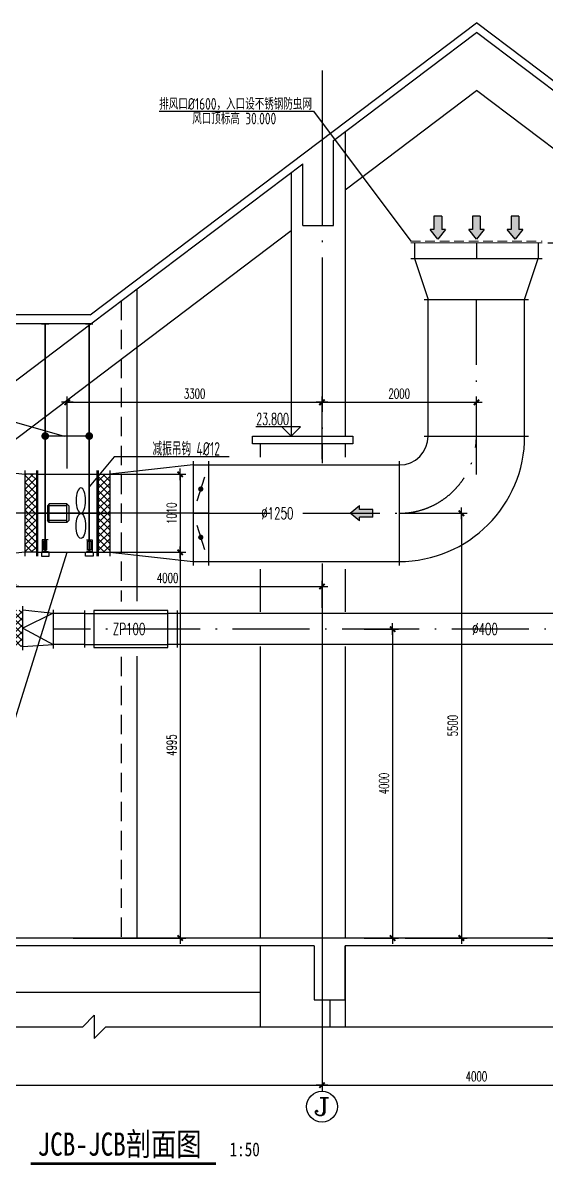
# Model space of a CAD drawing. Extents: x -345393 to -54719, y 203828 to 476815.
# Drawn here: x -119897 to -113119, y 238265 to 253056 of the extents above; entities that cross this region are included whole.
import ezdxf
from ezdxf.enums import TextEntityAlignment as Align

# ---------------------------------------------------------------- set-up
doc = ezdxf.new("R2010")
doc.units = 0
doc.header["$LTSCALE"] = 1000
doc.header["$MEASUREMENT"] = 0
for name, pattern in [('CHENG_DOTE', [1.42, 1, -0.2, 0.02, -0.2]), ('DOTE', [2.42, 2, -0.2, 0.02, -0.2]), ('HIDDEN', [0.375, 0.25, -0.125]), ('HIDDEN2', [0.1875, 0.125, -0.0625])]:
    doc.linetypes.add(name, pattern=pattern)
doc.layers.get('0').update_dxf_attribs({"color": 252, "linetype": 'CONTINUOUS'})
doc.layers.get('Defpoints').update_dxf_attribs({"color": 252, "linetype": 'CONTINUOUS'})
for name, color, linetype in [('A-卫生间', 252, 'CONTINUOUS'), ('A-墙线', 252, 'CONTINUOUS'), ('AXIS', 252, 'CONTINUOUS'), ('AXIS_TEXT', 252, 'CONTINUOUS'), ('DOTE', 250, 'DOTE'), ('PUB_TEXT', 252, 'CONTINUOUS'), ('WALL', 252, 'CONTINUOUS'), ('暖通-风-土建井道', 75, 'CONTINUOUS'), ('暖通-风-标注', 160, 'CONTINUOUS'), ('暖通-风-法兰', 2, 'CONTINUOUS'), ('暖通-风-管径', 201, 'CONTINUOUS'), ('暖通-风-设备', 40, 'CONTINUOUS'), ('暖通-风-说明', 3, 'CONTINUOUS'), ('暖通-风-轴线', 5, 'CHENG_DOTE'), ('暖通-风-阀门', 7, 'CONTINUOUS'), ('暖通-风-风管', 4, 'CONTINUOUS')]:
    doc.layers.add(name, color=color, linetype=linetype)
doc.layers.add('暖通-风-风口', color=3, linetype='CONTINUOUS', lineweight=20)
doc.styles.add('_TCH_AXIS', font='COMPLEX', dxfattribs={"bigfont": 'GBCBIG'})
doc.styles.add('COMPLEX', font='COMPLEX')
doc.styles.add('HT', font='simhei.ttf')
doc.styles.add('HZ-ZGBZ', font='romanc.shx', dxfattribs={"width": 0.65, "bigfont": '0hztxt.shx'})
doc.styles.add('NT3', font='romans.shx', dxfattribs={"width": 0.65, "bigfont": 'hztxt.shx'})
doc.styles.add('NT4', font='tssdeng.shx', dxfattribs={"width": 0.65, "bigfont": 'tssdchn.shx'})
doc.dimstyles.new('暖-标注50', dxfattribs={"dimscale": 0.5, "dimtxt": 250, "dimasz": 1, "dimexe": 150, "dimexo": 150, "dimgap": 100, "dimtad": 1, "dimdec": 0, "dimdsep": 46, "dimtxsty": 'HZ-ZGBZ', "dimblk": '_DIMX', "dimcen": 0.09, "dimclrt": 7, "dimadec": 0, "dimazin": 0, "dimtfac": 1, "dimtdec": 0, "dimtix": 1, "dimtmove": 2, "dimatfit": 3, "dimldrblk": '_DIMX', "dimfxl": 0, "dimtolj": 1, "dimtzin": 0, "dimarcsym": 0})

# ---------------------------------------------------------------- blocks, each defined once
blk = doc.blocks.new('_DIMX')
blk.add_line((-150, 0), (150, 0))
at = {"const_width": 50}
blk.add_lwpolyline([(-70, -70), (70, 70)], dxfattribs=at)
blk = doc.blocks.new('*D549')
at = {"layer": 'Defpoints', "color": 0}
for p in [(-126022, 240056), (-116022, 240056), (-116022, 239301)]:
    blk.add_point(p, dxfattribs=at)
at = {"layer": '暖通-风-标注', "color": 0, "lineweight": -2}
for p, q in [((-126022, 239981), (-126022, 239226)), ((-116022, 239981), (-116022, 239226)), ((-126022, 239301), (-116023, 239301))]:
    blk.add_line(p, q, dxfattribs=at)
at = {"layer": '暖通-风-标注', "color": 0, "lineweight": -2, "xscale": 0.5, "yscale": 0.5, "zscale": 0.5, "rotation": 180}
blk.add_blockref('_DIMX', (-126022, 239301), dxfattribs=at)
at = {"layer": '暖通-风-标注', "color": 0, "lineweight": -2, "xscale": 0.5, "yscale": 0.5, "zscale": 0.5}
blk.add_blockref('_DIMX', (-116022, 239301), dxfattribs=at)
at = {"layer": '暖通-风-标注', "color": 7, "insert": (-121022, 239414), "char_height": 125, "attachment_point": 5, "style": 'HZ-ZGBZ'}
blk.add_mtext('\\A1;10000', dxfattribs=at)
blk = doc.blocks.new('*D550')
at = {"layer": 'Defpoints', "color": 0}
for p in [(-116022, 240056), (-112022, 240056), (-112022, 239301)]:
    blk.add_point(p, dxfattribs=at)
at = {"layer": '暖通-风-标注', "color": 0, "lineweight": -2}
for p, q in [((-116022, 239981), (-116022, 239226)), ((-112022, 239981), (-112022, 239226)), ((-116022, 239301), (-112023, 239301))]:
    blk.add_line(p, q, dxfattribs=at)
at = {"layer": '暖通-风-标注', "color": 0, "lineweight": -2, "xscale": 0.5, "yscale": 0.5, "zscale": 0.5, "rotation": 180}
blk.add_blockref('_DIMX', (-116022, 239301), dxfattribs=at)
at = {"layer": '暖通-风-标注', "color": 0, "lineweight": -2, "xscale": 0.5, "yscale": 0.5, "zscale": 0.5}
blk.add_blockref('_DIMX', (-112022, 239301), dxfattribs=at)
at = {"layer": '暖通-风-标注', "color": 7, "insert": (-114022, 239414), "char_height": 125, "attachment_point": 5, "style": 'HZ-ZGBZ'}
blk.add_mtext('\\A1;4000', dxfattribs=at)
blk = doc.blocks.new('GXF-II-10A')
at = {"layer": '暖通-风-设备'}
h = blk.add_hatch(dxfattribs=at)
h.set_pattern_fill('ANSI37', color=100, scale=20, style=0)
h.set_pattern_definition([(45, (-10506030.495, -16665814.27), (-44.9012806, 44.9012806), []), (135, (-10506030.495, -16665814.27), (-44.9012806, -44.9012806), [])])
h.paths.add_polyline_path([(-950, 505), (-1100, 505), (-1100, 0), (-950, 0)])
h.paths.add_polyline_path([(-950, 0), (-1100, 0), (-1100, -505), (-950, -505)])
h = blk.add_hatch(dxfattribs=at)
h.set_pattern_fill('ANSI37', color=100, scale=20, style=0)
h.set_pattern_definition([(135, (10504930.495, -16665814.27), (44.9012806, 44.9012806), []), (45, (10504930.495, -16665814.27), (44.9012806, -44.9012806), [])])
h.paths.add_polyline_path([(-150, 505), (0, 505), (0, 0), (-150, 0)])
h.paths.add_polyline_path([(-150, 0), (0, 0), (0, -505), (-150, -505)])
at = {"layer": '暖通-风-法兰'}
for p, q in [((-1100, 555), (-1100, -555)), ((-950, 555), (-950, -555)), ((-935, 555), (-935, -555)), ((-165, 555), (-165, -555)), ((-150, 555), (-150, -555)), ((0, 555), (0, -555))]:
    blk.add_line(p, q, dxfattribs=at)
at = {"layer": '暖通-风-设备'}
for p, q in [((-950, 505), (-150, 505)), ((-950, -505), (-150, -505))]:
    blk.add_line(p, q, dxfattribs=at)
at = {"layer": '暖通-风-设备', "color": 100}
for p, q in [((-782, 120), (-807, 95)), ((-807, 95), (-807, -95)), ((-782, -120), (-782, 120)), ((-556, 120), (-782, 120)), ((-556, 95), (-782, 95)), ((-556, 120), (-531, 95)), ((-556, -120), (-556, 120)), ((-531, 95), (-531, -95)), ((-782, -120), (-807, -95)), ((-556, -95), (-782, -95)), ((-556, -120), (-782, -120)), ((-556, -120), (-531, -95))]:
    blk.add_line(p, q, dxfattribs=at)
at = {"layer": '暖通-风-设备', "color": 100, "extrusion": (0, 0, -1)}
blk.add_ellipse((-373, 165), major_axis=(0, 163), ratio=0.376687, dxfattribs=at)
at = {"layer": '暖通-风-设备', "color": 100}
blk.add_ellipse((-373, -165), major_axis=(0, -163), ratio=0.376687, dxfattribs=at)
at = {"layer": '暖通-风-轴线'}
for p, q in [((-950, 0), (-1100, 0)), ((-950, 0), (-150, 0)), ((-150, 0), (0, 0))]:
    blk.add_line(p, q, dxfattribs=at)
at = {"layer": '暖通-风-风管'}
for p, q in [((-950, 505), (-1100, 505)), ((-150, 505), (0, 505)), ((-950, -505), (-1100, -505)), ((-150, -505), (0, -505))]:
    blk.add_line(p, q, dxfattribs=at)
blk = doc.blocks.new('*U535', base_point=(219412, -2366180))
for p, q in [((218787, -2366280), (218787, -2366080)), ((218787, -2366080), (220037, -2366080)), ((218943, -2366130), (219255, -2366230)), ((219568, -2366230), (219880, -2366130)), ((220037, -2366280), (220037, -2366080)), ((218787, -2366280), (220037, -2366280))]:
    blk.add_line(p, q)
at = {"layer": '暖通-风-法兰'}
for p, q in [((218737, -2366080), (220087, -2366080)), ((218737, -2366280), (220087, -2366280))]:
    blk.add_line(p, q, dxfattribs=at)
blk = doc.blocks.new('*U536', base_point=(219412, -2366180))
at = {"layer": '暖通-风-阀门', "const_width": 34}
for points in [[(219082, -2366180, 1), (219116, -2366180, 1)], [(219707, -2366180, 1), (219741, -2366180, 1)]]:
    blk.add_lwpolyline(points, format="xyb", close=True, dxfattribs=at)
at = {"layer": '暖通-风-阀门'}
blk.add_blockref('*U535', (219412, -2366180), dxfattribs=at)
blk = doc.blocks.new('JIANTOU')
blk.add_hatch(color=256).paths.add_polyline_path([(801, 325), (801, 650), (0, 0), (801, -650), (801, -325), (1927, -325), (1927, 325)])
for p, q in [((801, 650), (0, 0)), ((0, 0), (801, -650)), ((801, 650), (801, 325)), ((1927, 325), (801, 325)), ((1927, 325), (1927, -325)), ((1927, -325), (801, -325)), ((801, -325), (801, -650))]:
    blk.add_line(p, q)
blk = doc.blocks.new('*D551')
at = {"layer": 'Defpoints', "color": 0}
for p in [(-116022, 248143), (-116022, 247331), (-119322, 247211)]:
    blk.add_point(p, dxfattribs=at)
at = {"layer": '暖通-风-标注', "color": 0, "lineweight": -2}
for p, q in [((-119322, 247286), (-119322, 248218)), ((-116022, 247406), (-116022, 248218)), ((-119322, 248143), (-116023, 248143))]:
    blk.add_line(p, q, dxfattribs=at)
at = {"layer": '暖通-风-标注', "color": 0, "lineweight": -2, "xscale": 0.5, "yscale": 0.5, "zscale": 0.5, "rotation": 180}
blk.add_blockref('_DIMX', (-119322, 248143), dxfattribs=at)
at = {"layer": '暖通-风-标注', "color": 0, "lineweight": -2, "xscale": 0.5, "yscale": 0.5, "zscale": 0.5}
blk.add_blockref('_DIMX', (-116022, 248143), dxfattribs=at)
at = {"layer": '暖通-风-标注', "color": 7, "insert": (-117672, 248255), "char_height": 125, "attachment_point": 5, "style": 'HZ-ZGBZ'}
blk.add_mtext('\\A1;3300', dxfattribs=at)
blk = doc.blocks.new('*D552')
at = {"layer": 'Defpoints', "color": 0}
for p in [(-114022, 248143), (-114022, 247706), (-116022, 247331)]:
    blk.add_point(p, dxfattribs=at)
at = {"layer": '暖通-风-标注', "color": 0, "lineweight": -2}
for p, q in [((-116022, 247406), (-116022, 248218)), ((-114022, 247781), (-114022, 248218)), ((-116022, 248143), (-114023, 248143))]:
    blk.add_line(p, q, dxfattribs=at)
at = {"layer": '暖通-风-标注', "color": 0, "lineweight": -2, "xscale": 0.5, "yscale": 0.5, "zscale": 0.5, "rotation": 180}
blk.add_blockref('_DIMX', (-116022, 248143), dxfattribs=at)
at = {"layer": '暖通-风-标注', "color": 0, "lineweight": -2, "xscale": 0.5, "yscale": 0.5, "zscale": 0.5}
blk.add_blockref('_DIMX', (-114022, 248143), dxfattribs=at)
at = {"layer": '暖通-风-标注', "color": 7, "insert": (-115022, 248255), "char_height": 125, "attachment_point": 5, "style": 'HZ-ZGBZ'}
blk.add_mtext('\\A1;2000', dxfattribs=at)
blk = doc.blocks.new('*D553')
at = {"layer": 'Defpoints', "color": 0}
for p in [(-113172, 250206), (-113172, 241206), (-112543, 241206)]:
    blk.add_point(p, dxfattribs=at)
at = {"layer": '暖通-风-标注', "color": 0, "lineweight": -2}
for p, q in [((-113097, 250206), (-112468, 250206)), ((-112543, 250206), (-112543, 241207)), ((-113097, 241206), (-112468, 241206))]:
    blk.add_line(p, q, dxfattribs=at)
at = {"layer": '暖通-风-标注', "color": 0, "lineweight": -2, "xscale": 0.5, "yscale": 0.5, "zscale": 0.5}
for p, rotation in [((-112543, 250206), 90), ((-112543, 241206), 270)]:
    blk.add_blockref('_DIMX', p, dxfattribs=dict(at, rotation=rotation))
at = {"layer": '暖通-风-标注', "color": 7, "insert": (-112656, 245706), "char_height": 125, "attachment_point": 5, "rotation": 90, "style": 'HZ-ZGBZ'}
blk.add_mtext('\\A1;9000', dxfattribs=at)
blk = doc.blocks.new('*D554')
at = {"layer": 'Defpoints', "color": 0}
for p in [(-115022, 246706), (-115022, 241206), (-114217, 241206)]:
    blk.add_point(p, dxfattribs=at)
at = {"layer": '暖通-风-标注', "color": 0, "lineweight": -2}
for p, q in [((-114947, 246706), (-114142, 246706)), ((-114217, 246706), (-114217, 241207)), ((-114947, 241206), (-114142, 241206))]:
    blk.add_line(p, q, dxfattribs=at)
at = {"layer": '暖通-风-标注', "color": 0, "lineweight": -2, "xscale": 0.5, "yscale": 0.5, "zscale": 0.5}
for p, rotation in [((-114217, 246706), 90), ((-114217, 241206), 270)]:
    blk.add_blockref('_DIMX', p, dxfattribs=dict(at, rotation=rotation))
at = {"layer": '暖通-风-标注', "color": 7, "insert": (-114329, 243956), "char_height": 125, "attachment_point": 5, "rotation": 90, "style": 'HZ-ZGBZ'}
blk.add_mtext('\\A1;5500', dxfattribs=at)
blk = doc.blocks.new('*D555')
at = {"layer": 'Defpoints', "color": 0}
for p in [(-119322, 247211), (-119322, 246201), (-117859, 246201)]:
    blk.add_point(p, dxfattribs=at)
at = {"layer": '暖通-风-标注', "color": 0, "lineweight": -2}
for p, q in [((-119247, 247211), (-117784, 247211)), ((-117859, 247211), (-117859, 246202)), ((-119247, 246201), (-117784, 246201))]:
    blk.add_line(p, q, dxfattribs=at)
at = {"layer": '暖通-风-标注', "color": 0, "lineweight": -2, "xscale": 0.5, "yscale": 0.5, "zscale": 0.5}
for p, rotation in [((-117859, 247211), 90), ((-117859, 246201), 270)]:
    blk.add_blockref('_DIMX', p, dxfattribs=dict(at, rotation=rotation))
at = {"layer": '暖通-风-标注', "color": 7, "insert": (-117971, 246706), "char_height": 125, "attachment_point": 5, "rotation": 90, "style": 'HZ-ZGBZ'}
blk.add_mtext('\\A1;1010', dxfattribs=at)
blk = doc.blocks.new('*D556')
at = {"layer": 'Defpoints', "color": 0}
for p in [(-119322, 246201), (-119322, 241206), (-117859, 241206)]:
    blk.add_point(p, dxfattribs=at)
at = {"layer": '暖通-风-标注', "color": 0, "lineweight": -2}
for p, q in [((-119247, 246201), (-117784, 246201)), ((-117859, 246201), (-117859, 241207)), ((-119247, 241206), (-117784, 241206))]:
    blk.add_line(p, q, dxfattribs=at)
at = {"layer": '暖通-风-标注', "color": 0, "lineweight": -2, "xscale": 0.5, "yscale": 0.5, "zscale": 0.5}
for p, rotation in [((-117859, 246201), 90), ((-117859, 241206), 270)]:
    blk.add_blockref('_DIMX', p, dxfattribs=dict(at, rotation=rotation))
at = {"layer": '暖通-风-标注', "color": 7, "insert": (-117971, 243704), "char_height": 125, "attachment_point": 5, "rotation": 90, "style": 'HZ-ZGBZ'}
blk.add_mtext('\\A1;4995', dxfattribs=at)
blk = doc.blocks.new('fg_xsq02')
for p, q in [((-1, 0.6), (-1, -0.6)), ((-1, 0.5), (-0.8, 0.5)), ((-0.8, 0.6), (-0.8, -0.6)), ((0.8, 0.6), (-0.8, 0.6)), ((0.8, -0.6), (0.8, 0.6)), ((1, 0.5), (0.8, 0.5)), ((1, 0.6), (1, -0.6)), ((-1, -0.5), (-0.8, -0.5)), ((-0.8, -0.6), (0.8, -0.6)), ((1, -0.5), (0.8, -0.5))]:
    blk.add_line(p, q)
at = {"linetype": 'HIDDEN'}
for p, q in [((-0.8, 0.5), (0.8, 0.5)), ((-0.8, -0.5), (0.8, -0.5))]:
    blk.add_line(p, q, dxfattribs=at)
blk = doc.blocks.new('*D543')
at = {"layer": 'Defpoints', "color": 0}
for p in [(-115551, 245206), (-115551, 241206), (-115107, 241206)]:
    blk.add_point(p, dxfattribs=at)
at = {"layer": '暖通-风-标注', "color": 0, "lineweight": -2}
for p, q in [((-115476, 245206), (-115032, 245206)), ((-115107, 245206), (-115107, 241207)), ((-115476, 241206), (-115032, 241206))]:
    blk.add_line(p, q, dxfattribs=at)
at = {"layer": '暖通-风-标注', "color": 0, "lineweight": -2, "xscale": 0.5, "yscale": 0.5, "zscale": 0.5}
for p, rotation in [((-115107, 245206), 90), ((-115107, 241206), 270)]:
    blk.add_blockref('_DIMX', p, dxfattribs=dict(at, rotation=rotation))
at = {"layer": '暖通-风-标注', "color": 7, "insert": (-115219, 243206), "char_height": 125, "attachment_point": 5, "rotation": 90, "style": 'HZ-ZGBZ'}
blk.add_mtext('\\A1;4000', dxfattribs=at)
blk = doc.blocks.new('_AXISO')
blk.add_circle((0, 0), 0.5)
at = {"layer": 'AXIS_TEXT', "style": 'COMPLEX', "width": 1.041667}
blk.add_attdef('A', text='', height=0.56, dxfattribs=at).set_placement((-0.25, -0.28), (0.25, -0.28), align=Align.FIT)
blk = doc.blocks.new('*D639')
at = {"layer": 'Defpoints', "color": 0}
for p in [(-116022, 245757), (-120022, 245526), (-116022, 245406)]:
    blk.add_point(p, dxfattribs=at)
at = {"layer": '暖通-风-标注', "color": 0, "linetype": 'Continuous', "lineweight": -2}
for p, q in [((-120022, 245601), (-120022, 245832)), ((-116022, 245481), (-116022, 245832)), ((-120022, 245757), (-116023, 245757))]:
    blk.add_line(p, q, dxfattribs=at)
at = {"layer": '暖通-风-标注', "color": 0, "lineweight": -2, "xscale": 0.5, "yscale": 0.5, "zscale": 0.5, "rotation": 180}
blk.add_blockref('_DIMX', (-120022, 245757), dxfattribs=at)
at = {"layer": '暖通-风-标注', "color": 0, "lineweight": -2, "xscale": 0.5, "yscale": 0.5, "zscale": 0.5}
blk.add_blockref('_DIMX', (-116022, 245757), dxfattribs=at)
at = {"layer": '暖通-风-标注', "color": 7, "insert": (-118022, 245869), "char_height": 125, "attachment_point": 5, "style": 'HZ-ZGBZ'}
blk.add_mtext('\\A1;4000', dxfattribs=at)

msp = doc.modelspace()

# ---------------------------------------------------------------- hatches: boundary and pattern name
at = {"layer": '暖通-风-土建井道'}
h = msp.add_hatch(dxfattribs=at)
h.set_pattern_fill('ANSI37', color=256, scale=500, angle=90, style=0)
h.set_pattern_definition([(45, (2241641.94, 10045.27), (44.1941738, -44.1941738), []), (315, (2241641.94, 10045.27), (-44.1941738, -44.1941738), [])])
h.paths.add_polyline_path([(-119897.10497, 245451.26537), (-119997.10497, 245451.26537), (-119997.10497, 245216.26537), (-119897.10497, 245216.26537)])
h.paths.add_polyline_path([(-119997.10497, 244981.26537), (-119897.10497, 244981.26537), (-119897.10497, 245216.26537), (-119997.10497, 245216.26537)])

# ---------------------------------------------------------------- linework, layer by layer
at = {"layer": 'A-卫生间'}
for p, q in [((-115722.11485, 250894.4795), (-114022.11144, 252178.92652)), ((-112322.10802, 250894.4795), (-114022.11144, 252178.92652)), ((-115722.11485, 251646.48423), (-115722.11485, 247706.26537)), ((-116422.11485, 251117.59534), (-116422.11485, 247706.26537)), ((-120403.07189, 247357.7564), (-116422.11485, 250365.59061)), ((-118422.10497, 249606.49169), (-118422.10497, 245567.85678)), ((-121158.79969, 247538.76937), (-119016.78986, 249157.17679)), ((-116822.11485, 247606.26537), (-116822.11485, 247431.26537)), ((-115722.11485, 247606.26537), (-115722.11485, 247431.26537)), ((-116822.11485, 245981.26537), (-116822.11485, 245431.26537)), ((-115722.11485, 245981.26537), (-115722.11485, 245431.26537)), ((-118422.10497, 244857.68131), (-118422.10497, 241206.26537)), ((-125922.10497, 240506.26537), (-116822.11485, 240506.26537)), ((-115922.11485, 240406.26537), (-115922.11485, 240056.26537)), ((-115922.11485, 240406.26537), (-115922.11485, 240056.26537)), ((-115722.11485, 240406.26537), (-115722.11485, 240056.26537)), ((-115722.11485, 240406.26537), (-115722.11485, 240056.26537))]:
    msp.add_line(p, q, dxfattribs=at)
at = {"layer": 'A-卫生间', "linetype": 'HIDDEN'}
for p, q in [((-118622.10497, 249455.38058), (-118622.10497, 245561.62709)), ((-118622.10497, 244845.22194), (-118622.10497, 241206.26537))]:
    msp.add_line(p, q, dxfattribs=at)
at = {"layer": 'A-卫生间'}
msp.add_lwpolyline([(-116922.11485, 247706.26537), (-115622.11485, 247706.26537), (-115622.11485, 247606.26537), (-116922.11485, 247606.26537)], close=True, dxfattribs=at)
at = {"layer": 'A-墙线'}
for p, q in [((-116822.11485, 244981.26537), (-116822.11485, 241206.26537)), ((-115722.11485, 244981.26537), (-115722.11485, 241206.26537)), ((-116822.11485, 241106.26537), (-116822.11485, 240056.26537))]:
    msp.add_line(p, q, dxfattribs=at)
msp.add_lwpolyline([(-116122.11485, 241106.26537), (-116122.11485, 240406.26537), (-115722.11485, 240406.26537), (-115722.11485, 241106.26537)], dxfattribs=at)
at = {"layer": 'AXIS'}
msp.add_line((-116022.10497, 240056.26537), (-116022.10497, 239222.37045), dxfattribs=at)
at = {"layer": 'DOTE'}
for p, q in [((-116022.10497, 252437.46165), (-116022.10497, 247356.26537)), ((-116022.10497, 246056.26537), (-116022.10497, 240056.26537)), ((-116022.10497, 244981.26537), (-116022.10497, 240056.26537))]:
    msp.add_line(p, q, dxfattribs=at)
at = {"layer": 'PUB_TEXT', "const_width": 36}
msp.add_lwpolyline([(-119797.32772, 238282.9831), (-117394.92028, 238282.9831)], dxfattribs=at)
at = {"layer": 'WALL'}
for p, q in [((-119023.84632, 249277.17679), (-114022.11144, 253056.26537)), ((-115872.11485, 251533.1509), (-114022.11144, 252930.93125)), ((-111022.10497, 250789.59382), (-114022.11144, 253056.26537)), ((-112172.10802, 251533.1509), (-114022.11144, 252930.93125)), ((-115872.11485, 250430.92867), (-115872.11485, 251533.1509)), ((-119016.78645, 249157.17679), (-116272.11485, 251230.92867)), ((-116272.11485, 250430.92867), (-116272.11485, 251230.92867)), ((-116272.11485, 250430.92867), (-115872.11485, 250430.92867)), ((-119023.84632, 249277.17679), (-124555.8053, 249277.17679)), ((-119016.78645, 249157.17679), (-124555.8053, 249157.17679)), ((-116122.11485, 241106.26537), (-125922.1064, 241106.26537)), ((-111922.10497, 241206.26537), (-125922.10497, 241206.26537)), ((-115722.11485, 241106.26537), (-115722.11485, 240406.26537)), ((-112322.10802, 241106.26537), (-115722.11485, 241106.26537)), ((-115722.11485, 241106.26537), (-115722.11485, 240406.26537)), ((-116122.11485, 241089.73555), (-116122.11485, 240489.73555)), ((-116122.11485, 241089.73555), (-116122.11485, 240406.26537))]:
    msp.add_line(p, q, dxfattribs=at)
at = {"layer": '暖通-风-标注'}
for p, q in [((-119037.10497, 247706.26537), (-119607.10497, 247706.26537)), ((-117492.47494, 246706.26537), (-120718.62098, 246706.26537))]:
    msp.add_line(p, q, dxfattribs=at)
at = {"layer": '暖通-风-标注', "const_width": 20}
for points in [[(-119657.10497, 249157.17679), (-119557.10497, 249157.17679)], [(-119607.10497, 246201.26537), (-119607.10497, 249157.17679)], [(-118987.10497, 249157.17679), (-119087.10497, 249157.17679)], [(-119037.10497, 246201.26537), (-119037.10497, 249157.17679)]]:
    msp.add_lwpolyline(points, dxfattribs=at)
at = {"layer": '暖通-风-标注', "const_width": 50}
for points in [[(-119632.10497, 247706.26537, 1), (-119582.10497, 247706.26537, 1)], [(-119012.10497, 247706.26537, -1), (-119062.10497, 247706.26537, -1)]]:
    msp.add_lwpolyline(points, format="xyb", close=True, dxfattribs=at)
at = {"layer": '暖通-风-标注'}
for points in [[(-119569.60497, 246361.26537), (-119644.60497, 246361.26537), (-119644.60497, 246211.26537), (-119569.60497, 246211.26537)], [(-119074.60497, 246361.26537), (-118999.60497, 246361.26537), (-118999.60497, 246211.26537), (-119074.60497, 246211.26537)], [(-127122.10497, 240056.26537), (-119122.10497, 240056.26537), (-118972.12762, 240206.24272), (-118972.08232, 239906.28802), (-118822.10497, 240056.26537), (-110822.10497, 240056.26537)]]:
    msp.add_lwpolyline(points, dxfattribs=at)
for points in [[(-119629.60497, 246233.76537), (-119584.60497, 246233.76537), (-119584.60497, 246346.26537), (-119629.60497, 246346.26537)], [(-119014.60497, 246233.76537), (-119059.60497, 246233.76537), (-119059.60497, 246346.26537), (-119014.60497, 246346.26537)], [(-119657.10497, 246151.26537), (-119557.10497, 246151.26537), (-119557.10497, 246201.26537), (-119657.10497, 246201.26537)], [(-118987.10497, 246151.26537), (-119087.10497, 246151.26537), (-119087.10497, 246201.26537), (-118987.10497, 246201.26537)]]:
    msp.add_lwpolyline(points, close=True, dxfattribs=at)
at = {"layer": '暖通-风-法兰'}
for p, q in [((-114872.10497, 250006.26537), (-113172.10497, 250006.26537)), ((-114697.10497, 249475.03292), (-113347.10497, 249475.03292)), ((-114697.10497, 247706.26537), (-113347.10497, 247706.26537)), ((-117692.47494, 247381.26537), (-117692.47494, 246031.26537)), ((-115022.10497, 247381.26537), (-115022.10497, 246031.26537)), ((-119897.10497, 244931.26537), (-119897.10497, 245501.26537)), ((-119513.48596, 245407.24523), (-119897.10497, 245216.26537)), ((-119504.94689, 245456.26537), (-119504.94689, 244956.26537)), ((-119897.10497, 245216.26537), (-119504.94689, 245006.26537))]:
    msp.add_line(p, q, dxfattribs=at)
at = {"layer": '暖通-风-说明'}
for p, q in [((-118130.72009, 251912.37986), (-116130.49375, 251912.37986)), ((-116130.49375, 251912.37986), (-114872.10497, 250231.26537)), ((-122301.16332, 248536.92979), (-119362.45072, 247706.26537)), ((-116302.11485, 247826.26537), (-116878.48115, 247826.26537)), ((-116422.11485, 247706.26537), (-116542.11485, 247826.26537)), ((-116422.11485, 247706.26537), (-116302.11485, 247826.26537)), ((-118713.89937, 247438.12998), (-119037.10497, 247049.4476)), ((-117225.33113, 247438.12998), (-118713.89937, 247438.12998)), ((-120475.4569, 242518.32588), (-119322.10497, 246201.26537))]:
    msp.add_line(p, q, dxfattribs=at)
at = {"layer": '暖通-风-轴线'}
for p, q in [((-114022.10497, 250206.26537), (-114022.10497, 250006.26537)), ((-114022.10497, 247206.26537), (-114022.10497, 249475.03292)), ((-117692.47494, 246706.26537), (-115022.10497, 246706.26537)), ((-111922.10497, 245206.26537), (-119504.94689, 245206.26537))]:
    msp.add_line(p, q, dxfattribs=at)
msp.add_arc((-115022.10497, 247706.26537), 1000, 270, 0, dxfattribs=at)
at = {"layer": '暖通-风-风口', "linetype": 'HIDDEN2'}
msp.add_line((-114872.10497, 250231.26537), (-113172.10497, 250231.26537), dxfattribs=at)
at = {"layer": '暖通-风-风口'}
msp.add_line((-114872.10497, 250206.26537), (-113172.10497, 250206.26537), dxfattribs=at)
at = {"layer": '暖通-风-风管'}
for p, q in [((-114822.10497, 250206.26537), (-114822.10497, 250006.26537)), ((-113222.10497, 250206.26537), (-113222.10497, 250006.26537)), ((-114822.10497, 250006.26537), (-114647.10497, 249475.03292)), ((-113397.10497, 249475.03292), (-113222.10497, 250006.26537)), ((-114647.10497, 247706.26537), (-114647.10497, 249475.03292)), ((-113397.10497, 247706.26537), (-113397.10497, 249475.03292)), ((-120951.735, 247331.26537), (-119872.10497, 247211.26537)), ((-117692.47494, 247331.26537), (-118772.10497, 247211.26537)), ((-117692.47494, 247331.26537), (-115022.10497, 247331.26537)), ((-119872.10497, 246201.26537), (-120951.735, 246081.26537)), ((-118772.10497, 246201.26537), (-117692.47494, 246081.26537)), ((-117692.47494, 246081.26537), (-115022.10497, 246081.26537)), ((-119504.94689, 245406.26537), (-119897.10497, 245451.26537)), ((-119098.72011, 245406.26537), (-119504.94689, 245406.26537)), ((-111672.10497, 245406.26537), (-117898.72011, 245406.26537)), ((-119897.10497, 244981.26537), (-119504.94689, 245006.26537)), ((-119098.72011, 245006.26537), (-119504.94689, 245006.26537)), ((-111672.10497, 245006.26537), (-117898.72011, 245006.26537))]:
    msp.add_line(p, q, dxfattribs=at)
for radius in [375, 1625]:
    msp.add_arc((-115022.10497, 247706.26537), radius, 270, 0, dxfattribs=at)

# ---------------------------------------------------------------- block references
at = {"layer": 'AXIS'}
ref = msp.add_blockref('_AXISO', (-116022.10497, 239022.37045), dxfattribs=dict(at, xscale=400, yscale=400, zscale=400))
ref.add_attrib('A', 'J', dxfattribs={"layer": 'AXIS_TEXT', "height": 226.27417, "style": '_TCH_AXIS', "width": 1.909091}).set_placement((-116135.24206, 238909.23336), (-115908.96789, 238909.23336), align=Align.FIT)
at = {"layer": '暖通-风-设备'}
msp.add_blockref('GXF-II-10A', (-118772.10497, 246706.26537), dxfattribs=at)
at = {"layer": '暖通-风-设备', "xscale": 600, "yscale": 400, "zscale": 600}
msp.add_blockref('fg_xsq02', (-118498.72011, 245206.26537), dxfattribs=at)
at = {"layer": '暖通-风-说明', "xscale": -0.1538561824709177, "yscale": 0.1538561824709177, "zscale": 0.1538561829212204}
for p, rotation in [((-114522.10497, 250256.26537), 270), ((-114022.10497, 250256.26537), 270), ((-113522.10497, 250256.26537), 270), ((-115658.83887, 246706.26537), 180)]:
    msp.add_blockref('JIANTOU', p, dxfattribs=dict(at, rotation=rotation))
at = {"layer": '暖通-风-阀门', "rotation": 270}
msp.add_blockref('*U536', (-117592.47494, 246706.26537), dxfattribs=at)

# ---------------------------------------------------------------- texts
at = {"layer": 'PUB_TEXT', "style": 'HT', "width": 0.8}
for s, height, p in [('JCB-JCB剖面图', 300, (-119706.9187, 238387.79501)), ('1:50', 180, (-117219.42057, 238379.46532))]:
    msp.add_text(s, height=height, dxfattribs=at).set_placement(p)
at = {"layer": '暖通-风-管径', "style": 'NT3', "width": 0.65}
for s, p in [('%%C1250', (-116600.37596, 246706.26537)), ('ZP100', (-118521.46346, 245206.26537)), ('%%C400', (-113911.4163, 245206.26537))]:
    msp.add_text(s, height=150, dxfattribs=at).set_placement(p, align=Align.MIDDLE)
at = {"layer": '暖通-风-说明'}
for s, style, width, p in [('排风口%%C1600，入口设不锈钢防虫网', 'NT4', 0.75, (-117141.40774, 252012.37611)), ('风口顶标高 30.000', 'NT4', 0.75, (-117159.37688, 251824.9536)), ('23.800', 'HZ-ZGBZ', 0.6, (-116662.02334, 247925.03645))]:
    msp.add_text(s, height=150, dxfattribs=dict(at, style=style, width=width)).set_placement(p, align=Align.MIDDLE)
at = {"layer": '暖通-风-说明', "style": 'NT4', "width": 0.65}
msp.add_text('减振吊钩 4%%c12', height=175, dxfattribs=at).set_placement((-118217.12043, 247452.31258))

# ---------------------------------------------------------------- dimensions: what is measured, and where the dimension line sits
at = {"layer": '暖通-风-标注'}
for base, p1, p2, picture, middle in [((-112543.27877, 241206.26537), (-113172.10497, 250206.26537), (-113172.10497, 241206.26537), '*D553', (-112655.77877, 245706.26537)), ((-117858.99901, 246201.26537), (-119322.10497, 247211.26537), (-119322.10497, 246201.26537), '*D555', (-117971.49901, 246706.26537)), ((-114216.69796, 241206.26537), (-115022.10497, 246706.26537), (-115022.10497, 241206.26537), '*D554', (-114329.19796, 243956.26537)), ((-117858.99901, 241206.26537), (-119322.10497, 246201.26537), (-119322.10497, 241206.26537), '*D556', (-117971.49901, 243703.76537)), ((-115106.60264, 241206.26537), (-115550.57551, 245206.26537), (-115550.57551, 241206.26537), '*D543', (-115219.10264, 243206.26537))]:
    dim = msp.add_linear_dim(base=base, p1=p1, p2=p2, angle=90, dimstyle='暖-标注50', dxfattribs=at)
    dim.commit()
    dim.dimension.update_dxf_attribs({"geometry": picture, "text_midpoint": middle})
for base, p1, p2, picture, middle in [((-116022.10497, 248142.8279), (-119322.10497, 247211.26537), (-116022.10497, 247331.26537), '*D551', (-117672.10497, 248255.3279)), ((-114022.10497, 248142.8279), (-116022.10497, 247331.26537), (-114022.10497, 247706.26537), '*D552', (-115022.10497, 248255.3279)), ((-116022.10497, 239301.00308), (-126022.10497, 240056.26537), (-116022.10497, 240056.26537), '*D549', (-121022.10497, 239413.50308)), ((-112022.10497, 239301.00308), (-116022.10497, 240056.26537), (-112022.10497, 240056.26537), '*D550', (-114022.10497, 239413.50308))]:
    dim = msp.add_linear_dim(base=base, p1=p1, p2=p2, dimstyle='暖-标注50', dxfattribs=at)
    dim.commit()
    dim.dimension.update_dxf_attribs({"geometry": picture, "text_midpoint": middle})
dim = msp.add_linear_dim(base=(-116022.10497, 245756.60601), p1=(-120022.10497, 245526.26537), p2=(-116022.10497, 245406.26537), dimstyle='暖-标注50', override={"dimfxl": 250}, dxfattribs=at)
dim.commit()
dim.dimension.update_dxf_attribs({"geometry": '*D639', "text_midpoint": (-118022.10497, 245869.10601)})

doc.saveas('drawing.dxf')
